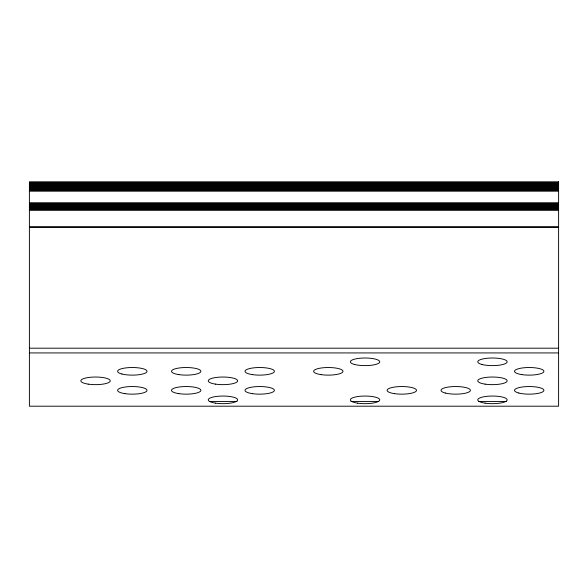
<?xml version="1.0" encoding="UTF-8"?>
<svg xmlns="http://www.w3.org/2000/svg" width="588" height="588" viewBox="0 0 588 588"><rect width="100%" height="100%" fill="white"/><g stroke="black" fill="none" stroke-linecap="round" stroke-linejoin="round"><path stroke-width="0.88" d="M29.4 182.89L558.6 182.89M29.4 183.066L558.6 183.066M29.4 183.25L558.6 183.25M29.4 183.449L558.6 183.449M29.4 183.654L558.6 183.654M29.4 183.875L558.6 183.875M29.4 184.11L558.6 184.11M29.4 184.353L558.6 184.353M29.4 184.61L558.6 184.61M29.4 184.875L558.6 184.875M29.4 185.154L558.6 185.154M29.4 185.441L558.6 185.441M29.4 185.742L558.6 185.742M29.4 186.058L558.6 186.058M29.4 186.381L558.6 186.381M29.4 186.712L558.6 186.712M29.4 187.058L558.6 187.058M29.4 187.41L558.6 187.41M29.4 187.778L558.6 187.778M29.4 188.16L558.6 188.16M29.4 188.55L558.6 188.55M29.4 188.946L558.6 188.946M29.4 189.358L558.6 189.358M29.4 189.777L558.6 189.777M29.4 190.211L558.6 190.211M29.4 190.652L558.6 190.652M29.4 191.1L558.6 191.1M29.4 202.764L558.6 202.764M29.4 203.419L558.6 203.419M29.4 204.073L558.6 204.073M29.4 204.742L558.6 204.742M29.4 205.41L558.6 205.41M29.4 206.094L558.6 206.094M29.4 206.778L558.6 206.778M29.4 207.476L558.6 207.476M29.4 208.174L558.6 208.174M29.4 208.88L558.6 208.88M29.4 209.593L558.6 209.593M29.4 210.313L558.6 210.313M29.4 226.652L558.6 226.652M29.4 227.475L558.6 227.475M29.4 348.199L558.6 348.199M29.4 352.932L558.6 352.932M209.475 401.464L237.037 401.464M350.962 401.464L378.525 401.464M478.669 401.464L506.231 401.464M558.6 181.802L29.4 181.802L29.4 406.198L558.6 406.198L558.6 181.802M518.807 393.034A14.7 3.807 0 0 0 543.4 391.329A14.7 3.807 0 0 0 525.393 386.669A14.7 3.807 0 0 0 518.807 393.034M485.1 403.155A14.7 3.807 0 0 0 507.15 399.855A14.7 3.807 0 0 0 485.1 396.562A14.7 3.807 0 0 0 485.1 403.155M485.1 384.133A14.7 3.807 0 0 0 507.15 380.833A14.7 3.807 0 0 0 485.1 377.54A14.7 3.807 0 0 0 485.1 384.133M521.85 374.615A14.7 3.807 0 0 0 543.9 371.322A14.7 3.807 0 0 0 521.85 368.029A14.7 3.807 0 0 0 521.85 374.615M482.109 364.516A14.7 3.807 0 0 0 506.665 362.781A14.7 3.807 0 0 0 488.577 358.143A14.7 3.807 0 0 0 482.109 364.516M445.307 393.034A14.7 3.807 0 0 0 469.9 391.329A14.7 3.807 0 0 0 451.893 386.669A14.7 3.807 0 0 0 445.307 393.034M124.95 393.644A14.7 3.807 0 0 0 147 390.344A14.7 3.807 0 0 0 124.95 387.051A14.7 3.807 0 0 0 124.95 393.644M88.2 384.133A14.7 3.807 0 0 0 110.25 380.833A14.7 3.807 0 0 0 88.2 377.54A14.7 3.807 0 0 0 88.2 384.133M121.907 374.012A14.7 3.807 0 0 0 146.5 372.307A14.7 3.807 0 0 0 128.493 367.647A14.7 3.807 0 0 0 121.907 374.012M178.848 393.644A14.7 3.807 0 0 0 200.898 390.344A14.7 3.807 0 0 0 178.848 387.051A14.7 3.807 0 0 0 178.848 393.644M178.848 374.615A14.7 3.807 0 0 0 200.898 371.322A14.7 3.807 0 0 0 178.848 368.029A14.7 3.807 0 0 0 178.848 374.615M252.348 374.615A14.7 3.807 0 0 0 274.398 371.322A14.7 3.807 0 0 0 252.348 368.029A14.7 3.807 0 0 0 252.348 374.615M215.598 384.133A14.7 3.807 0 0 0 237.648 380.833A14.7 3.807 0 0 0 215.598 377.54A14.7 3.807 0 0 0 215.598 384.133M215.598 403.155A14.7 3.807 0 0 0 237.648 399.855A14.7 3.807 0 0 0 215.598 396.562A14.7 3.807 0 0 0 215.598 403.155M252.348 393.644A14.7 3.807 0 0 0 274.398 390.344A14.7 3.807 0 0 0 252.348 387.051A14.7 3.807 0 0 0 252.348 393.644M354.704 364.516A14.7 3.807 0 0 0 379.267 362.781A14.7 3.807 0 0 0 361.179 358.143A14.7 3.807 0 0 0 354.704 364.516M320.952 374.615A14.7 3.807 0 0 0 343.002 371.322A14.7 3.807 0 0 0 320.952 368.029A14.7 3.807 0 0 0 320.952 374.615M357.702 403.155A14.7 3.807 0 0 0 379.752 399.855A14.7 3.807 0 0 0 357.702 396.562A14.7 3.807 0 0 0 357.702 403.155M394.452 393.644A14.7 3.807 0 0 0 416.502 390.344A14.7 3.807 0 0 0 394.452 387.051A14.7 3.807 0 0 0 394.452 393.644"/></g></svg>
